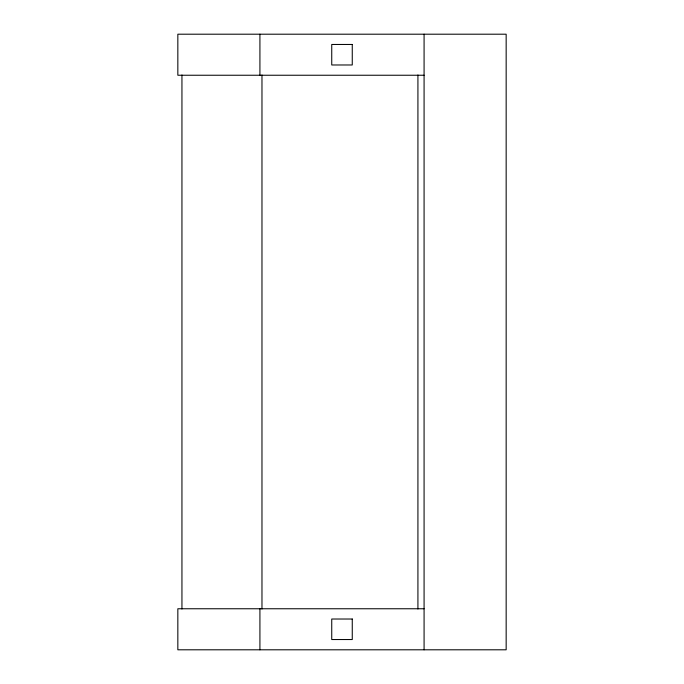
<?xml version="1.0" encoding="UTF-8"?>
<svg xmlns="http://www.w3.org/2000/svg" width="684" height="684" viewBox="0 0 684 684"><rect width="100%" height="100%" fill="white"/><g stroke="black" fill="none" stroke-linecap="round" stroke-linejoin="round"><path stroke-width="1.03" d="M424.08 75.24L177.84 75.24L177.84 34.2L506.16 34.2L506.16 649.8L177.84 649.8L177.84 608.76L424.08 608.76M424.08 34.2L424.08 649.8M417.924 75.009L417.924 608.991M261.972 75.009L261.972 608.991M259.92 34.2L259.92 75.24M259.92 608.76L259.92 649.8M181.944 75.009L181.944 608.991M352.26 44.46L331.74 44.46L331.74 64.98L352.26 64.98L352.26 44.46M352.26 619.02L331.74 619.02L331.74 639.54L352.26 639.54L352.26 619.02"/></g></svg>
